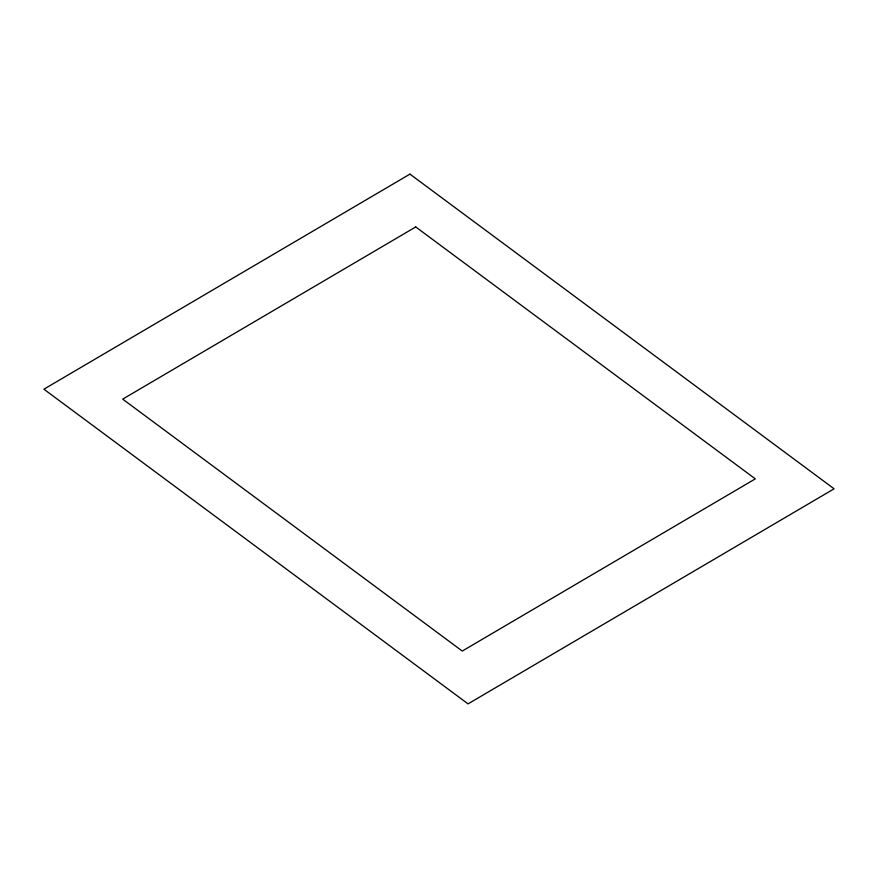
<?xml version="1.0" encoding="UTF-8"?>
<svg xmlns="http://www.w3.org/2000/svg" width="878" height="878" viewBox="0 0 878 878"><rect width="100%" height="100%" fill="white"/><g stroke="black" fill="none" stroke-linecap="round" stroke-linejoin="round"><path stroke-width="1.32" d="M409.938 174.129L43.9 389.195L468.062 703.871L834.1 488.805L409.938 174.129M415.733 226.952L122.69 399.128L462.267 651.048L755.31 478.872L415.733 226.952"/></g></svg>
